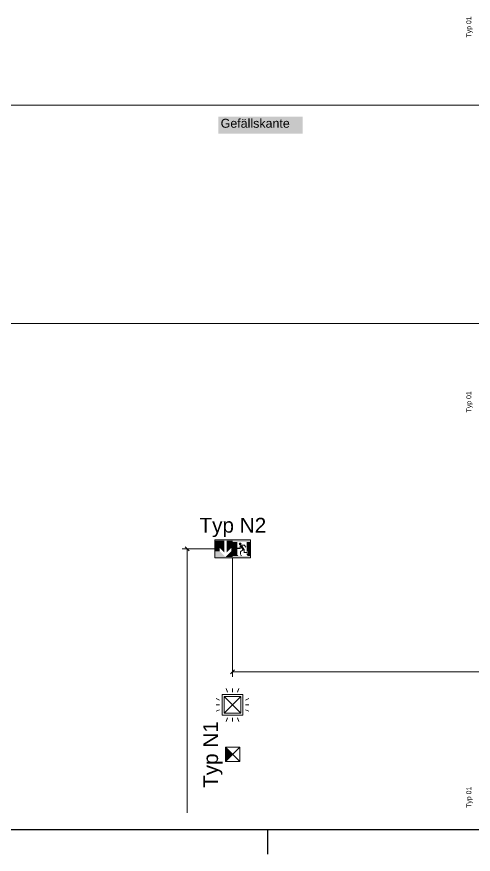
# Model space of a CAD drawing. Extents: x -1067 to 613, y -179 to 712.
# Drawn here: x -278.1 to -185.8, y -179.5 to -10.1 of the extents above; entities that cross this region are included whole.
import ezdxf
from ezdxf.lldxf.tags import DXFTag

# ---------------------------------------------------------------- set-up
doc = ezdxf.new("R2010")
doc.units = 0
doc.layers.get('0').update_dxf_attribs({"lineweight": 13})
for name, color, linetype, lineweight in [('A-FLOR-____-OTLN', 7, 'Continuous', 9), ('S-GRID-____-OTLN', 7, 'Continuous', 5), ('Text', 7, 'Continuous', 5)]:
    doc.layers.add(name, color=color, linetype=linetype, lineweight=lineweight)
for name, color, linetype, lineweight, true_color in [('EL01_VVV_Mass', 7, 'Continuous', 13, 0xb2b200), ('EL01_WAN_BUS-KNX', 7, 'Continuous', 13, 0xcc0099), ('EL01_WAN_Leuchtentyp', 7, 'Continuous', 13, 0x0099ff), ('EL01_WAN_Notbeleuchtungen', 7, 'Continuous', 13, 0x009900), ('EL01_WAN_Notbeleuchtungentyp', 7, 'Continuous', 13, 0x009900)]:
    doc.layers.add(name, color=color, linetype=linetype, lineweight=lineweight, true_color=true_color)
doc.styles.get("Standard").update_dxf_attribs({"font": 'arial.ttf'})
tags = doc.linetypes.add('_Rasterlinie_', pattern=[0.375, 0.2, -0.05, 0.075, -0.05]).pattern_tags.tags
tags[10:11] = [DXFTag(74, 4), DXFTag(75, 0), DXFTag(340, '0'), DXFTag(46, 1.0), DXFTag(50, 0.0), DXFTag(44, 0.0), DXFTag(45, 0.0)]
tags[8:9] = [DXFTag(74, 4), DXFTag(75, 0), DXFTag(340, '0'), DXFTag(46, 1.0), DXFTag(50, 0.0), DXFTag(44, 0.0), DXFTag(45, 0.0)]
tags[6:7] = [DXFTag(74, 4), DXFTag(75, 0), DXFTag(340, '0'), DXFTag(46, 1.0), DXFTag(50, 0.0), DXFTag(44, 0.0), DXFTag(45, 0.0)]
tags[4:5] = [DXFTag(74, 4), DXFTag(75, 0), DXFTag(340, '0'), DXFTag(46, 1.0), DXFTag(50, 0.0), DXFTag(44, 0.0), DXFTag(45, 0.0)]

# ---------------------------------------------------------------- blocks, each defined once
blk = doc.blocks.new('Referenz-A0UNPC4Q6I', base_point=(-1062.18, -175.86))
at = {"layer": 'A-FLOR-____-OTLN', "color": 0, "linetype": 'Continuous', "ltscale": 0.13}
blk.add_line((-85.1, -27.97), (-985.1, -27.97), dxfattribs=at)
at = {"layer": 'S-GRID-____-OTLN', "color": 0, "linetype": '_Rasterlinie_', "ltscale": 0.13}
blk.add_line((-1046.54, -72.12), (-144.67, -72.12), dxfattribs=at)
at = {"layer": 'Text', "color": 7, "linetype": 'Continuous', "ltscale": 0.13, "true_color": 0xffffff}
for points in [[(-237.31, -33.71), (-220.3, -33.71), (-237.31, -30.26)], [(-220.3, -33.71), (-237.31, -30.26), (-220.3, -30.26)]]:
    blk.add_solid(points, dxfattribs=at)
at = {"layer": 'Text', "color": 0, "linetype": 'Continuous', "ltscale": 0.13, "insert": (-236.86, -30.71), "char_height": 1.8, "attachment_point": 1}
blk.add_mtext('{\\fArial;Gefällskante}', dxfattribs=at)
blk = doc.blocks.new('RZL-Wand_ Unten-A0UNPCAA6I', base_point=(-238.05, -119.5))
at = {"color": 0, "lineweight": -2}
for p, q in [((-238.05, -115.9), (-230.85, -115.9)), ((-238.05, -119.5), (-238.05, -115.9)), ((-230.85, -115.9), (-230.85, -119.5)), ((-230.85, -119.5), (-238.05, -119.5))]:
    blk.add_line(p, q, dxfattribs=at)
for points in [[(-238.05, -116.03), (-234.45, -116.03), (-238.05, -115.9)], [(-234.45, -116.03), (-238.05, -115.9), (-234.45, -115.9)], [(-238.05, -117.5), (-236.12, -117.5), (-238.05, -116.03)], [(-236.12, -117.5), (-238.05, -116.03), (-236.12, -116.03)], [(-235.64, -117.5), (-234.45, -117.5), (-235.64, -116.03)], [(-234.45, -117.5), (-235.64, -116.03), (-234.45, -116.03)], [(-234.45, -116.28), (-230.85, -116.28), (-234.45, -115.9)], [(-230.85, -116.28), (-234.45, -115.9), (-230.85, -115.9)], [(-234.45, -117.48), (-233.46, -117.48), (-234.45, -116.28)], [(-233.46, -117.48), (-234.45, -116.28), (-233.46, -116.28)], [(-232.64, -116.7), (-233.19, -116.7), (-232.65, -116.63)], [(-233.19, -116.7), (-232.65, -116.63), (-233.18, -116.63)], [(-233.18, -116.77), (-232.64, -116.7), (-233.19, -116.7)], [(-232.65, -116.63), (-233.18, -116.63), (-232.68, -116.57)], [(-233.18, -116.63), (-232.68, -116.57), (-233.15, -116.57)], [(-232.65, -116.63), (-233.18, -116.63), (-232.65, -116.63)], [(-233.18, -116.63), (-232.65, -116.63), (-233.18, -116.63)], [(-232.65, -116.77), (-233.18, -116.77), (-232.64, -116.7)], [(-233.15, -116.84), (-232.65, -116.77), (-233.18, -116.77)], [(-232.65, -116.77), (-233.18, -116.77), (-232.65, -116.77)], [(-233.18, -116.77), (-232.65, -116.77), (-233.18, -116.77)], [(-232.68, -116.57), (-233.15, -116.57), (-232.72, -116.51)], [(-233.15, -116.57), (-232.72, -116.51), (-233.11, -116.51)], [(-232.68, -116.57), (-233.15, -116.57), (-232.68, -116.57)], [(-233.15, -116.57), (-232.68, -116.57), (-233.15, -116.57)], [(-232.68, -116.84), (-233.15, -116.84), (-232.65, -116.77)], [(-233.11, -116.9), (-232.68, -116.84), (-233.15, -116.84)], [(-232.68, -116.84), (-233.15, -116.84), (-232.68, -116.84)], [(-233.15, -116.84), (-232.68, -116.84), (-233.15, -116.84)], [(-232.72, -116.51), (-233.11, -116.51), (-232.78, -116.47)], [(-233.11, -116.51), (-232.78, -116.47), (-233.05, -116.47)], [(-232.72, -116.51), (-233.11, -116.51), (-232.72, -116.51)], [(-233.11, -116.51), (-232.72, -116.51), (-233.11, -116.51)], [(-232.72, -116.9), (-233.11, -116.9), (-232.68, -116.84)], [(-232.78, -116.47), (-233.05, -116.47), (-232.85, -116.44)], [(-233.05, -116.47), (-232.85, -116.44), (-232.99, -116.44)], [(-232.78, -116.47), (-233.05, -116.47), (-232.78, -116.47)], [(-233.05, -116.47), (-232.78, -116.47), (-233.05, -116.47)], [(-232.85, -116.44), (-232.99, -116.44), (-232.92, -116.43)], [(-232.85, -116.44), (-232.99, -116.44), (-232.85, -116.44)], [(-232.99, -116.44), (-232.85, -116.44), (-232.99, -116.44)], [(-232.66, -116.91), (-231.95, -116.91), (-232.62, -116.84)], [(-231.95, -116.91), (-232.62, -116.84), (-232, -116.84)], [(-231.57, -117.7), (-230.85, -117.7), (-231.57, -116.28)], [(-230.85, -117.7), (-231.57, -116.28), (-230.85, -116.28)], [(-238.05, -118.18), (-237.06, -118.18), (-238.05, -117.5)], [(-237.06, -118.18), (-238.05, -117.5), (-237.06, -117.5)], [(-238.05, -119.37), (-235.88, -119.37), (-238.05, -118.18)], [(-235.88, -119.37), (-238.05, -118.18), (-237.06, -118.18)], [(-236.12, -118.45), (-236.12, -117.5), (-237.06, -117.5)], [(-235.88, -119.37), (-234.45, -119.37), (-234.69, -118.18)], [(-235.64, -118.45), (-234.69, -117.5), (-235.64, -117.5)], [(-234.69, -117.7), (-234.45, -117.7), (-234.69, -117.5)], [(-234.45, -117.7), (-234.69, -117.5), (-234.45, -117.5)], [(-234.69, -118.18), (-234.45, -118.18), (-234.69, -117.7)], [(-234.45, -118.18), (-234.69, -117.7), (-234.45, -117.7)], [(-234.45, -119.37), (-234.69, -118.18), (-234.45, -118.18)], [(-234.45, -117.71), (-232.78, -117.71), (-234.45, -117.48)], [(-232.78, -117.71), (-234.45, -117.48), (-232.78, -117.48)], [(-234.45, -118.91), (-233.46, -118.91), (-234.45, -117.71)], [(-233.46, -118.91), (-234.45, -117.71), (-233.46, -117.71)], [(-233.05, -116.94), (-232.72, -116.9), (-233.11, -116.9)], [(-232.72, -116.9), (-233.11, -116.9), (-232.72, -116.9)], [(-233.11, -116.9), (-232.72, -116.9), (-233.11, -116.9)], [(-232.78, -116.94), (-233.05, -116.94), (-232.72, -116.9)], [(-232.99, -116.97), (-232.78, -116.94), (-233.05, -116.94)], [(-232.78, -116.94), (-233.05, -116.94), (-232.78, -116.94)], [(-233.05, -116.94), (-232.78, -116.94), (-233.05, -116.94)], [(-233.01, -117.02), (-231.88, -117.02), (-232.81, -117.01)], [(-233.01, -117.05), (-231.86, -117.05), (-233.01, -117.02)], [(-231.86, -117.05), (-233.01, -117.02), (-231.88, -117.02)], [(-233.01, -117.39), (-232.26, -117.39), (-233.01, -117.05)], [(-232.26, -117.39), (-233.01, -117.05), (-232.47, -117.05)], [(-233.01, -117.48), (-232.78, -117.48), (-233.01, -117.39)], [(-232.78, -117.48), (-233.01, -117.39), (-232.78, -117.39)], [(-232.85, -116.97), (-232.99, -116.97), (-232.78, -116.94)], [(-232.92, -116.98), (-232.85, -116.97), (-232.99, -116.97)], [(-232.85, -116.97), (-232.99, -116.97), (-232.85, -116.97)], [(-232.99, -116.97), (-232.85, -116.97), (-232.99, -116.97)], [(-232.94, -118.18), (-232.54, -118.18), (-232.62, -117.98)], [(-232.94, -118.31), (-232.74, -118.31), (-232.94, -118.18)], [(-232.74, -118.31), (-232.94, -118.18), (-232.54, -118.18)], [(-232.94, -118.85), (-232.74, -118.85), (-232.94, -118.31)], [(-232.74, -118.85), (-232.94, -118.31), (-232.74, -118.31)], [(-232.81, -117.01), (-231.88, -117.01), (-232.76, -117)], [(-231.88, -117.02), (-232.81, -117.01), (-231.88, -117.01)], [(-232.53, -117.8), (-232.01, -117.8), (-232.78, -117.39)], [(-232.01, -117.8), (-232.78, -117.39), (-232.26, -117.39)], [(-232.76, -117), (-231.89, -117), (-232.7, -116.96)], [(-231.88, -117.01), (-232.76, -117), (-231.89, -117)], [(-232.7, -116.96), (-231.92, -116.96), (-232.66, -116.91)], [(-231.89, -117), (-232.7, -116.96), (-231.92, -116.96)], [(-231.92, -116.96), (-232.66, -116.91), (-231.95, -116.91)], [(-232.62, -117.98), (-232.01, -117.98), (-232.47, -117.89)], [(-232.54, -118.18), (-232.62, -117.98), (-232.21, -117.98)], [(-232.47, -117.89), (-232.01, -117.89), (-232.53, -117.8)], [(-232.01, -117.89), (-232.53, -117.8), (-232.01, -117.8)], [(-232.01, -117.98), (-232.47, -117.89), (-232.01, -117.89)], [(-232.21, -118.3), (-232.01, -118.3), (-232.21, -117.98)], [(-232.01, -118.3), (-232.21, -117.98), (-232.01, -117.98)], [(-232.21, -118.52), (-231.39, -118.52), (-232.21, -118.3)], [(-231.39, -118.52), (-232.21, -118.3), (-231.39, -118.3)], [(-231.95, -117.31), (-231.86, -117.05), (-232.13, -117.05)], [(-231.67, -117.31), (-231.95, -117.31), (-231.86, -117.05)], [(-231.86, -117.44), (-231.67, -117.31), (-231.95, -117.31)], [(-231.57, -118.24), (-230.85, -118.24), (-231.57, -117.7)], [(-230.85, -118.24), (-231.57, -117.7), (-230.85, -117.7)], [(-231.57, -118.91), (-230.85, -118.91), (-231.57, -118.58)], [(-230.85, -118.91), (-231.57, -118.58), (-230.85, -118.58)], [(-231.33, -118.58), (-230.85, -118.58), (-231.33, -118.24)], [(-230.85, -118.58), (-231.33, -118.24), (-230.85, -118.24)], [(-238.05, -119.5), (-234.45, -119.5), (-238.05, -119.37)], [(-234.45, -119.5), (-238.05, -119.37), (-234.45, -119.37)], [(-234.45, -119.12), (-233.26, -119.12), (-234.45, -118.91)], [(-233.26, -119.12), (-234.45, -118.91), (-233.46, -118.91)], [(-234.45, -119.5), (-230.85, -119.5), (-234.45, -119.12)], [(-230.85, -119.5), (-234.45, -119.12), (-230.85, -119.12)], [(-232.74, -119.12), (-232.54, -119.12), (-232.94, -118.91)], [(-232.54, -119.12), (-232.94, -118.91), (-232.74, -118.91)], [(-231.37, -119.12), (-230.85, -119.12), (-231.57, -118.91)], [(-230.85, -119.12), (-231.57, -118.91), (-230.85, -118.91)]]:
    blk.add_solid(points, dxfattribs=at)
blk = doc.blocks.new('Bemerkung 1-A0UNPCAC6I', base_point=(-241.15, -114.42))
at = {"color": 0, "lineweight": -2, "insert": (-241.15, -111.42), "char_height": 3, "attachment_point": 1}
blk.add_mtext('{\\fArial;Typ N2}', dxfattribs=at)
blk = doc.blocks.new('Maß-A0UNPCG66I', base_point=(-244.64, -171.09))
at = {"color": 0, "lineweight": -2}
for p, q in [((-244.64, -117.7), (-238.05, -117.7)), ((-244.05, -117.29), (-243.22, -118.12)), ((-243.64, -171.09), (-243.64, -117.7))]:
    blk.add_line(p, q, dxfattribs=at)
blk = doc.blocks.new('Bemerkung 1-A0UNPCGI6I', base_point=(-187.19, -14.26))
at = {"color": 0, "lineweight": -2, "insert": (-187.19, -14.26), "char_height": 1, "attachment_point": 1, "rotation": 90}
blk.add_mtext('{\\fArial;Typ 01}', dxfattribs=at)
blk = doc.blocks.new('Notleuchte eckig-A0UNPCLQ6I', base_point=(-235.91, -160.73))
at = {"color": 0, "lineweight": -2}
for p, q in [((-232.99, -160.73), (-235.91, -157.81)), ((-232.99, -157.81), (-235.91, -160.73)), ((-235.91, -160.73), (-235.91, -157.81)), ((-235.91, -157.81), (-232.99, -157.81)), ((-232.99, -157.81), (-232.99, -160.73)), ((-232.99, -160.73), (-235.91, -160.73))]:
    blk.add_line(p, q, dxfattribs=at)
for points in [[(-234.45, -159.27), (-235.91, -159.27), (-235.91, -157.81)], [(-235.91, -160.73), (-234.45, -159.27), (-235.91, -159.27)]]:
    blk.add_solid(points, dxfattribs=at)
blk = doc.blocks.new('Bemerkung 1-A0UNPCLS6I', base_point=(-240.39, -166.06))
at = {"color": 0, "lineweight": -2, "insert": (-240.39, -166.06), "char_height": 3, "attachment_point": 1, "rotation": 90}
blk.add_mtext('{\\fArial;Typ N1}', dxfattribs=at)
blk = doc.blocks.new('Bemerkung 1-A0UNPCM06I', base_point=(-187.19, -90.09))
at = {"color": 0, "lineweight": -2, "insert": (-187.19, -90.09), "char_height": 1, "attachment_point": 1, "rotation": 90}
blk.add_mtext('{\\fArial;Typ 01}', dxfattribs=at)
blk = doc.blocks.new('Bewegungsmelder UP-A0UNPCNI6I', base_point=(-237.77, -152.59))
at = {"color": 0, "lineweight": -2}
for p, q in [((-236.55, -147.17), (-236.55, -151.37)), ((-232.35, -147.17), (-236.55, -147.17)), ((-235.45, -146.66), (-235.73, -145.95)), ((-234.45, -146.66), (-234.45, -145.95)), ((-233.45, -146.66), (-233.17, -145.95)), ((-232.35, -151.37), (-232.35, -147.17)), ((-237.06, -148.27), (-237.77, -147.99)), ((-232.77, -147.59), (-236.13, -147.59)), ((-236.13, -147.59), (-236.13, -150.95)), ((-236.13, -147.59), (-232.77, -150.95)), ((-232.77, -147.59), (-236.13, -150.95)), ((-232.77, -150.95), (-232.77, -147.59)), ((-231.84, -148.27), (-231.13, -147.99)), ((-237.06, -149.27), (-237.77, -149.27)), ((-237.06, -150.27), (-237.77, -150.55)), ((-231.84, -149.27), (-231.13, -149.27)), ((-231.84, -150.27), (-231.13, -150.55)), ((-236.55, -151.37), (-232.35, -151.37)), ((-236.13, -150.95), (-232.77, -150.95)), ((-235.45, -151.88), (-235.73, -152.59)), ((-234.45, -151.88), (-234.45, -152.59)), ((-233.45, -151.88), (-233.17, -152.59))]:
    blk.add_line(p, q, dxfattribs=at)
blk = doc.blocks.new('Bemerkung 1-A0UNPCOA6I', base_point=(-187.19, -170.08))
at = {"color": 0, "lineweight": -2, "insert": (-187.19, -170.08), "char_height": 1, "attachment_point": 1, "rotation": 90}
blk.add_mtext('{\\fArial;Typ 01}', dxfattribs=at)
blk = doc.blocks.new('Maß-A0UNPCQS6I', base_point=(-234.86, -171.09))
at = {"color": 0, "lineweight": -2}
for p, q in [((-234.45, -143.56), (-234.45, -119.5)), ((-234.86, -142.97), (-234.03, -142.14)), ((-85.51, -142.97), (-84.68, -142.14)), ((-85.09, -141.56), (-85.09, -171.09)), ((-85.09, -142.56), (-234.45, -142.56))]:
    blk.add_line(p, q, dxfattribs=at)
at = {"color": 0, "lineweight": -2, "insert": (-162.52, -139.22), "char_height": 2.5, "attachment_point": 1}
blk.add_mtext('{\\fArial;747}', dxfattribs=at)

msp = doc.modelspace()

# ---------------------------------------------------------------- linework, layer by layer
at = {"color": 0, "linetype": 'ByBlock', "lineweight": -2, "ltscale": 0.13}
for p, q in [((-1062.42, -174.47), (607.58, -174.47)), ((-227.42, -174.47), (-227.42, -179.47))]:
    msp.add_line(p, q, dxfattribs=at)

# ---------------------------------------------------------------- block references
at = {"color": 9, "lineweight": 25, "ltscale": 0.25, "true_color": 0xc0c0c0}
msp.add_blockref('Referenz-A0UNPC4Q6I', (-1062.18, -175.86), dxfattribs=at)
at = {"layer": 'EL01_VVV_Mass', "linetype": 'Continuous', "ltscale": 0.13}
for name, p in [('Maß-A0UNPCG66I', (-244.64, -171.09)), ('Maß-A0UNPCQS6I', (-234.86, -171.09))]:
    msp.add_blockref(name, p, dxfattribs=at)
at = {"layer": 'EL01_WAN_BUS-KNX', "linetype": 'Continuous', "ltscale": 0.13}
msp.add_blockref('Bewegungsmelder UP-A0UNPCNI6I', (-237.77, -152.59), dxfattribs=at)
at = {"layer": 'EL01_WAN_Leuchtentyp', "ltscale": 0.13}
for name, p in [('Bemerkung 1-A0UNPCGI6I', (-187.19, -14.26)), ('Bemerkung 1-A0UNPCM06I', (-187.19, -90.09)), ('Bemerkung 1-A0UNPCOA6I', (-187.19, -170.08))]:
    msp.add_blockref(name, p, dxfattribs=at)
at = {"layer": 'EL01_WAN_Notbeleuchtungen', "linetype": 'Continuous', "ltscale": 0.13}
for name, p in [('RZL-Wand_ Unten-A0UNPCAA6I', (-238.05, -119.5)), ('Notleuchte eckig-A0UNPCLQ6I', (-235.91, -160.73))]:
    msp.add_blockref(name, p, dxfattribs=at)
at = {"layer": 'EL01_WAN_Notbeleuchtungentyp', "linetype": 'Continuous', "ltscale": 0.13}
for name, p in [('Bemerkung 1-A0UNPCAC6I', (-241.15, -114.42)), ('Bemerkung 1-A0UNPCLS6I', (-240.39, -166.06))]:
    msp.add_blockref(name, p, dxfattribs=at)

doc.saveas('drawing.dxf')
